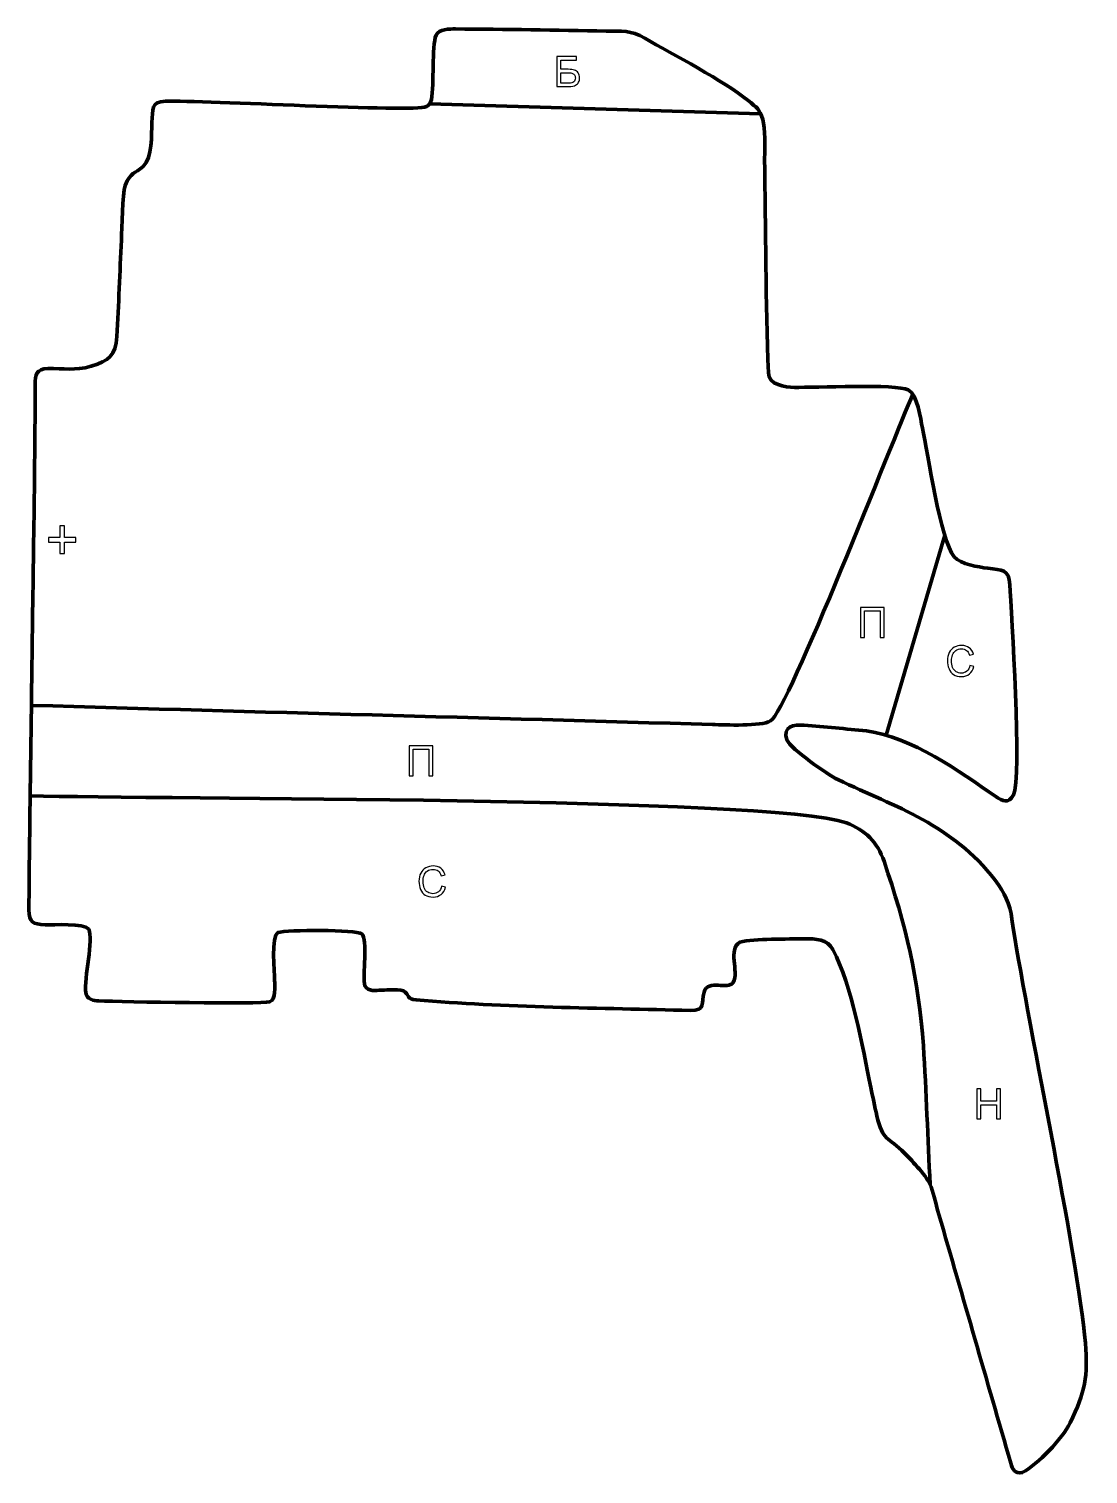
# Model space of a CAD drawing. Header units: millimetres. Extents: x 958 to 1599, y -111 to 763.
import ezdxf

# ---------------------------------------------------------------- set-up
doc = ezdxf.new("R2010")
doc.units = ezdxf.units.MM
doc.header["$MEASUREMENT"] = 0
doc.layers.add('layer 2', color=7, linetype='Continuous')
doc.layers.add('layer 3', color=7, linetype='Continuous')

msp = doc.modelspace()

# ---------------------------------------------------------------- linework, layer by layer
at = {"layer": 'layer 2', "color": 142}
for points, knots in [([(1277.6295, 745.9313), (1277.6295, 745.9313), (1289.4405, 745.9313), (1289.4405, 745.9313), (1289.4405, 745.9313), (1289.4405, 745.9313), (1289.4405, 743.7977), (1289.4405, 743.7977), (1289.4405, 743.7977), (1289.4405, 743.7977), (1280.0425, 743.7977), (1280.0425, 743.7977), (1280.0425, 743.7977), (1280.0425, 743.7977), (1280.0425, 738.1843), (1280.0425, 738.1843), (1280.0425, 738.1843), (1280.0425, 738.1843), (1284.3859, 738.1843), (1284.3859, 738.1843), (1284.3859, 738.1843), (1285.9903, 738.1843), (1287.2646, 738.0319), (1288.2128, 737.7229), (1288.2128, 737.7229), (1289.1611, 737.4181), (1289.9189, 736.8423), (1290.4904, 735.9914), (1290.4904, 735.9914), (1291.0619, 735.1448), (1291.3455, 734.1584), (1291.3455, 733.0323), (1291.3455, 733.0323), (1291.3455, 732.1137), (1291.1423, 731.2543), (1290.7317, 730.4585), (1290.7317, 730.4585), (1290.321, 729.6584), (1289.7114, 729.0064), (1288.8986, 728.5027), (1288.8986, 728.5027), (1288.0901, 727.9989), (1286.7058, 727.7449), (1284.7542, 727.7449), (1284.7542, 727.7449), (1284.7542, 727.7449), (1277.6295, 727.7449), (1277.6295, 727.7449), (1277.6295, 727.7449), (1277.6295, 727.7449), (1277.6295, 745.9313), (1277.6295, 745.9313)], [0, 0, 0, 0, 0.07142857, 0.07142857, 0.07142857, 0.07142857, 0.14285714, 0.14285714, 0.14285714, 0.14285714, 0.21428571, 0.21428571, 0.21428571, 0.21428571, 0.28571429, 0.28571429, 0.28571429, 0.28571429, 0.35714286, 0.35714286, 0.35714286, 0.35714286, 0.42857143, 0.42857143, 0.42857143, 0.42857143, 0.5, 0.5, 0.5, 0.5, 0.57142857, 0.57142857, 0.57142857, 0.57142857, 0.64285714, 0.64285714, 0.64285714, 0.64285714, 0.71428571, 0.71428571, 0.71428571, 0.71428571, 0.78571429, 0.78571429, 0.78571429, 0.78571429, 0.85714286, 0.85714286, 0.85714286, 0.85714286, 1, 1, 1, 1]), ([(1280.0425, 729.8023), (1280.0425, 729.8023), (1284.8558, 729.8023), (1284.8558, 729.8023), (1284.8558, 729.8023), (1286.1554, 729.8023), (1287.1291, 730.0648), (1287.781, 730.5939), (1287.781, 730.5939), (1288.4287, 731.1231), (1288.7547, 731.9147), (1288.7547, 732.9688), (1288.7547, 732.9688), (1288.7547, 733.7224), (1288.5684, 734.3489), (1288.1959, 734.8527), (1288.1959, 734.8527), (1287.8234, 735.3564), (1287.3069, 735.6909), (1286.6465, 735.856), (1286.6465, 735.856), (1285.9819, 736.0211), (1284.8516, 736.1015), (1283.2556, 736.1015), (1283.2556, 736.1015), (1283.2556, 736.1015), (1280.0425, 736.1015), (1280.0425, 736.1015), (1280.0425, 736.1015), (1280.0425, 736.1015), (1280.0425, 729.8023), (1280.0425, 729.8023)], [0, 0, 0, 0, 0.11111111, 0.11111111, 0.11111111, 0.11111111, 0.22222222, 0.22222222, 0.22222222, 0.22222222, 0.33333333, 0.33333333, 0.33333333, 0.33333333, 0.44444444, 0.44444444, 0.44444444, 0.44444444, 0.55555556, 0.55555556, 0.55555556, 0.55555556, 0.66666667, 0.66666667, 0.66666667, 0.66666667, 0.77777778, 0.77777778, 0.77777778, 0.77777778, 1, 1, 1, 1]), ([(976.9015, 445.391), (976.9015, 445.391), (976.9015, 452.3055), (976.9015, 452.3055), (976.9015, 452.3055), (976.9015, 452.3055), (970.0224, 452.3055), (970.0224, 452.3055), (970.0224, 452.3055), (970.0224, 452.3055), (970.0224, 455.1983), (970.0224, 455.1983), (970.0224, 455.1983), (970.0224, 455.1983), (976.9015, 455.1983), (976.9015, 455.1983), (976.9015, 455.1983), (976.9015, 455.1983), (976.9015, 462.0774), (976.9015, 462.0774), (976.9015, 462.0774), (976.9015, 462.0774), (979.8296, 462.0774), (979.8296, 462.0774), (979.8296, 462.0774), (979.8296, 462.0774), (979.8296, 455.1983), (979.8296, 455.1983), (979.8296, 455.1983), (979.8296, 455.1983), (986.7088, 455.1983), (986.7088, 455.1983), (986.7088, 455.1983), (986.7088, 455.1983), (986.7088, 452.3055), (986.7088, 452.3055), (986.7088, 452.3055), (986.7088, 452.3055), (979.8296, 452.3055), (979.8296, 452.3055), (979.8296, 452.3055), (979.8296, 452.3055), (979.8296, 445.391), (979.8296, 445.391), (979.8296, 445.391), (979.8296, 445.391), (976.9015, 445.391), (976.9015, 445.391)], [0, 0, 0, 0, 0.07692308, 0.07692308, 0.07692308, 0.07692308, 0.15384615, 0.15384615, 0.15384615, 0.15384615, 0.23076923, 0.23076923, 0.23076923, 0.23076923, 0.30769231, 0.30769231, 0.30769231, 0.30769231, 0.38461538, 0.38461538, 0.38461538, 0.38461538, 0.46153846, 0.46153846, 0.46153846, 0.46153846, 0.53846154, 0.53846154, 0.53846154, 0.53846154, 0.61538462, 0.61538462, 0.61538462, 0.61538462, 0.69230769, 0.69230769, 0.69230769, 0.69230769, 0.76923077, 0.76923077, 0.76923077, 0.76923077, 0.84615385, 0.84615385, 0.84615385, 0.84615385, 1, 1, 1, 1]), ([(1461.2357, 412.8207), (1461.2357, 412.8207), (1475.5105, 412.8207), (1475.5105, 412.8207), (1475.5105, 412.8207), (1475.5105, 412.8207), (1475.5105, 394.6343), (1475.5105, 394.6343), (1475.5105, 394.6343), (1475.5105, 394.6343), (1473.0975, 394.6343), (1473.0975, 394.6343), (1473.0975, 394.6343), (1473.0975, 394.6343), (1473.0975, 410.6871), (1473.0975, 410.6871), (1473.0975, 410.6871), (1473.0975, 410.6871), (1463.6487, 410.6871), (1463.6487, 410.6871), (1463.6487, 410.6871), (1463.6487, 410.6871), (1463.6487, 394.6343), (1463.6487, 394.6343), (1463.6487, 394.6343), (1463.6487, 394.6343), (1461.2357, 394.6343), (1461.2357, 394.6343), (1461.2357, 394.6343), (1461.2357, 394.6343), (1461.2357, 412.8207), (1461.2357, 412.8207)], [0, 0, 0, 0, 0.11111111, 0.11111111, 0.11111111, 0.11111111, 0.22222222, 0.22222222, 0.22222222, 0.22222222, 0.33333333, 0.33333333, 0.33333333, 0.33333333, 0.44444444, 0.44444444, 0.44444444, 0.44444444, 0.55555556, 0.55555556, 0.55555556, 0.55555556, 0.66666667, 0.66666667, 0.66666667, 0.66666667, 0.77777778, 0.77777778, 0.77777778, 0.77777778, 1, 1, 1, 1]), ([(1527.4322, 377.7307), (1527.4322, 377.7307), (1529.8452, 377.1211), (1529.8452, 377.1211), (1529.8452, 377.1211), (1529.3414, 375.1442), (1528.4355, 373.6413), (1527.1274, 372.6042), (1527.1274, 372.6042), (1525.8193, 371.567), (1524.2191, 371.0463), (1522.3268, 371.0463), (1522.3268, 371.0463), (1520.371, 371.0463), (1518.7793, 371.4442), (1517.5516, 372.2443), (1517.5516, 372.2443), (1516.3239, 373.0402), (1515.3926, 374.1959), (1514.7534, 375.7072), (1514.7534, 375.7072), (1514.1141, 377.2227), (1513.7924, 378.8441), (1513.7924, 380.5798), (1513.7924, 380.5798), (1513.7924, 382.4721), (1514.1522, 384.1231), (1514.8761, 385.5328), (1514.8761, 385.5328), (1515.6, 386.9425), (1516.6287, 388.0135), (1517.9622, 388.7459), (1517.9622, 388.7459), (1519.2957, 389.4782), (1520.7647, 389.8423), (1522.3649, 389.8423), (1522.3649, 389.8423), (1524.1852, 389.8423), (1525.7135, 389.3809), (1526.9496, 388.4538), (1526.9496, 388.4538), (1528.19, 387.5267), (1529.0536, 386.227), (1529.5404, 384.5506), (1529.5404, 384.5506), (1529.5404, 384.5506), (1527.1782, 383.9918), (1527.1782, 383.9918), (1527.1782, 383.9918), (1526.7591, 385.3126), (1526.1453, 386.2778), (1525.3452, 386.879), (1525.3452, 386.879), (1524.5451, 387.4843), (1523.5375, 387.7849), (1522.3226, 387.7849), (1522.3226, 387.7849), (1520.9298, 387.7849), (1519.7614, 387.4505), (1518.8258, 386.7816), (1518.8258, 386.7816), (1517.8903, 386.1127), (1517.2299, 385.211), (1516.8531, 384.085), (1516.8531, 384.085), (1516.4721, 382.9547), (1516.2816, 381.7905), (1516.2816, 380.5925), (1516.2816, 380.5925), (1516.2816, 379.0473), (1516.506, 377.6969), (1516.9547, 376.5454), (1516.9547, 376.5454), (1517.4034, 375.3897), (1518.1019, 374.5303), (1519.0502, 373.9588), (1519.0502, 373.9588), (1519.9985, 373.3873), (1521.0229, 373.1037), (1522.1278, 373.1037), (1522.1278, 373.1037), (1523.474, 373.1037), (1524.6086, 373.4932), (1525.5399, 374.2679), (1525.5399, 374.2679), (1526.4712, 375.0468), (1527.102, 376.1983), (1527.4322, 377.7307)], [0, 0, 0, 0, 0.04347826, 0.04347826, 0.04347826, 0.04347826, 0.08695652, 0.08695652, 0.08695652, 0.08695652, 0.13043478, 0.13043478, 0.13043478, 0.13043478, 0.17391304, 0.17391304, 0.17391304, 0.17391304, 0.2173913, 0.2173913, 0.2173913, 0.2173913, 0.26086957, 0.26086957, 0.26086957, 0.26086957, 0.30434783, 0.30434783, 0.30434783, 0.30434783, 0.34782609, 0.34782609, 0.34782609, 0.34782609, 0.39130435, 0.39130435, 0.39130435, 0.39130435, 0.43478261, 0.43478261, 0.43478261, 0.43478261, 0.47826087, 0.47826087, 0.47826087, 0.47826087, 0.52173913, 0.52173913, 0.52173913, 0.52173913, 0.56521739, 0.56521739, 0.56521739, 0.56521739, 0.60869565, 0.60869565, 0.60869565, 0.60869565, 0.65217391, 0.65217391, 0.65217391, 0.65217391, 0.69565217, 0.69565217, 0.69565217, 0.69565217, 0.73913043, 0.73913043, 0.73913043, 0.73913043, 0.7826087, 0.7826087, 0.7826087, 0.7826087, 0.82608696, 0.82608696, 0.82608696, 0.82608696, 0.86956522, 0.86956522, 0.86956522, 0.86956522, 0.91304348, 0.91304348, 0.91304348, 0.91304348, 1, 1, 1, 1]), ([(1188.1859, 329.2123), (1188.1859, 329.2123), (1202.4607, 329.2123), (1202.4607, 329.2123), (1202.4607, 329.2123), (1202.4607, 329.2123), (1202.4607, 311.0259), (1202.4607, 311.0259), (1202.4607, 311.0259), (1202.4607, 311.0259), (1200.0477, 311.0259), (1200.0477, 311.0259), (1200.0477, 311.0259), (1200.0477, 311.0259), (1200.0477, 327.0787), (1200.0477, 327.0787), (1200.0477, 327.0787), (1200.0477, 327.0787), (1190.5989, 327.0787), (1190.5989, 327.0787), (1190.5989, 327.0787), (1190.5989, 327.0787), (1190.5989, 311.0259), (1190.5989, 311.0259), (1190.5989, 311.0259), (1190.5989, 311.0259), (1188.1859, 311.0259), (1188.1859, 311.0259), (1188.1859, 311.0259), (1188.1859, 311.0259), (1188.1859, 329.2123), (1188.1859, 329.2123)], [0, 0, 0, 0, 0.11111111, 0.11111111, 0.11111111, 0.11111111, 0.22222222, 0.22222222, 0.22222222, 0.22222222, 0.33333333, 0.33333333, 0.33333333, 0.33333333, 0.44444444, 0.44444444, 0.44444444, 0.44444444, 0.55555556, 0.55555556, 0.55555556, 0.55555556, 0.66666667, 0.66666667, 0.66666667, 0.66666667, 0.77777778, 0.77777778, 0.77777778, 0.77777778, 1, 1, 1, 1]), ([(1207.8153, 244.3807), (1207.8153, 244.3807), (1210.2283, 243.7711), (1210.2283, 243.7711), (1210.2283, 243.7711), (1209.7245, 241.7942), (1208.8186, 240.2913), (1207.5105, 239.2542), (1207.5105, 239.2542), (1206.2024, 238.217), (1204.6022, 237.6963), (1202.7099, 237.6963), (1202.7099, 237.6963), (1200.7541, 237.6963), (1199.1624, 238.0942), (1197.9347, 238.8943), (1197.9347, 238.8943), (1196.707, 239.6902), (1195.7757, 240.8459), (1195.1365, 242.3572), (1195.1365, 242.3572), (1194.4972, 243.8727), (1194.1755, 245.4941), (1194.1755, 247.2298), (1194.1755, 247.2298), (1194.1755, 249.1221), (1194.5353, 250.7731), (1195.2592, 252.1828), (1195.2592, 252.1828), (1195.9831, 253.5925), (1197.0118, 254.6635), (1198.3453, 255.3959), (1198.3453, 255.3959), (1199.6788, 256.1282), (1201.1478, 256.4923), (1202.748, 256.4923), (1202.748, 256.4923), (1204.5683, 256.4923), (1206.0966, 256.0309), (1207.3327, 255.1038), (1207.3327, 255.1038), (1208.5731, 254.1767), (1209.4367, 252.877), (1209.9235, 251.2006), (1209.9235, 251.2006), (1209.9235, 251.2006), (1207.5613, 250.6418), (1207.5613, 250.6418), (1207.5613, 250.6418), (1207.1422, 251.9626), (1206.5284, 252.9278), (1205.7283, 253.529), (1205.7283, 253.529), (1204.9282, 254.1343), (1203.9206, 254.4349), (1202.7057, 254.4349), (1202.7057, 254.4349), (1201.3129, 254.4349), (1200.1445, 254.1005), (1199.2089, 253.4316), (1199.2089, 253.4316), (1198.2734, 252.7627), (1197.613, 251.861), (1197.2362, 250.735), (1197.2362, 250.735), (1196.8552, 249.6047), (1196.6647, 248.4405), (1196.6647, 247.2425), (1196.6647, 247.2425), (1196.6647, 245.6973), (1196.8891, 244.3469), (1197.3378, 243.1954), (1197.3378, 243.1954), (1197.7865, 242.0397), (1198.485, 241.1803), (1199.4333, 240.6088), (1199.4333, 240.6088), (1200.3816, 240.0373), (1201.406, 239.7537), (1202.5109, 239.7537), (1202.5109, 239.7537), (1203.8571, 239.7537), (1204.9917, 240.1432), (1205.923, 240.9179), (1205.923, 240.9179), (1206.8543, 241.6968), (1207.4851, 242.8483), (1207.8153, 244.3807)], [0, 0, 0, 0, 0.04347826, 0.04347826, 0.04347826, 0.04347826, 0.08695652, 0.08695652, 0.08695652, 0.08695652, 0.13043478, 0.13043478, 0.13043478, 0.13043478, 0.17391304, 0.17391304, 0.17391304, 0.17391304, 0.2173913, 0.2173913, 0.2173913, 0.2173913, 0.26086957, 0.26086957, 0.26086957, 0.26086957, 0.30434783, 0.30434783, 0.30434783, 0.30434783, 0.34782609, 0.34782609, 0.34782609, 0.34782609, 0.39130435, 0.39130435, 0.39130435, 0.39130435, 0.43478261, 0.43478261, 0.43478261, 0.43478261, 0.47826087, 0.47826087, 0.47826087, 0.47826087, 0.52173913, 0.52173913, 0.52173913, 0.52173913, 0.56521739, 0.56521739, 0.56521739, 0.56521739, 0.60869565, 0.60869565, 0.60869565, 0.60869565, 0.65217391, 0.65217391, 0.65217391, 0.65217391, 0.69565217, 0.69565217, 0.69565217, 0.69565217, 0.73913043, 0.73913043, 0.73913043, 0.73913043, 0.7826087, 0.7826087, 0.7826087, 0.7826087, 0.82608696, 0.82608696, 0.82608696, 0.82608696, 0.86956522, 0.86956522, 0.86956522, 0.86956522, 0.91304348, 0.91304348, 0.91304348, 0.91304348, 1, 1, 1, 1]), ([(1531.6402, 103.5926), (1531.6402, 103.5926), (1531.6402, 121.779), (1531.6402, 121.779), (1531.6402, 121.779), (1531.6402, 121.779), (1534.0532, 121.779), (1534.0532, 121.779), (1534.0532, 121.779), (1534.0532, 121.779), (1534.0532, 114.286), (1534.0532, 114.286), (1534.0532, 114.286), (1534.0532, 114.286), (1543.4512, 114.286), (1543.4512, 114.286), (1543.4512, 114.286), (1543.4512, 114.286), (1543.4512, 121.779), (1543.4512, 121.779), (1543.4512, 121.779), (1543.4512, 121.779), (1545.8642, 121.779), (1545.8642, 121.779), (1545.8642, 121.779), (1545.8642, 121.779), (1545.8642, 103.5926), (1545.8642, 103.5926), (1545.8642, 103.5926), (1545.8642, 103.5926), (1543.4512, 103.5926), (1543.4512, 103.5926), (1543.4512, 103.5926), (1543.4512, 103.5926), (1543.4512, 112.1524), (1543.4512, 112.1524), (1543.4512, 112.1524), (1543.4512, 112.1524), (1534.0532, 112.1524), (1534.0532, 112.1524), (1534.0532, 112.1524), (1534.0532, 112.1524), (1534.0532, 103.5926), (1534.0532, 103.5926), (1534.0532, 103.5926), (1534.0532, 103.5926), (1531.6402, 103.5926), (1531.6402, 103.5926)], [0, 0, 0, 0, 0.07692308, 0.07692308, 0.07692308, 0.07692308, 0.15384615, 0.15384615, 0.15384615, 0.15384615, 0.23076923, 0.23076923, 0.23076923, 0.23076923, 0.30769231, 0.30769231, 0.30769231, 0.30769231, 0.38461538, 0.38461538, 0.38461538, 0.38461538, 0.46153846, 0.46153846, 0.46153846, 0.46153846, 0.53846154, 0.53846154, 0.53846154, 0.53846154, 0.61538462, 0.61538462, 0.61538462, 0.61538462, 0.69230769, 0.69230769, 0.69230769, 0.69230769, 0.76923077, 0.76923077, 0.76923077, 0.76923077, 0.84615385, 0.84615385, 0.84615385, 0.84615385, 1, 1, 1, 1])]:
    msp.add_open_spline(points, degree=3, knots=knots, dxfattribs=at)
at = {"layer": 'layer 2', "color": 142, "lineweight": 158}
for points in [[(1200.6882, 717.3568), (1200.6882, 717.3568), (1400.8287, 711.1665), (1400.8287, 711.1665)], [(1512.1619, 456.4423), (1512.1619, 456.4423), (1476.669, 335.6047), (1476.669, 335.6047)]]:
    msp.add_open_spline(points, degree=3, dxfattribs=at)
for points, knots in [([(959.7683, 353.6177), (1097.0957, 349.5867), (1234.4342, 346.0405), (1371.7561, 342.0234), (1371.7561, 342.0234), (1379.448, 341.7984), (1400.9939, 340.8103), (1406.8632, 344.2306), (1406.8632, 344.2306), (1417.0445, 350.1637), (1481.4442, 515.3268), (1492.7715, 541.6891)], [0, 0, 0, 0, 0.25, 0.25, 0.25, 0.25, 0.5, 0.5, 0.5, 0.5, 1, 1, 1, 1]), ([(959.0137, 298.9738), (1035.2254, 296.7742), (1406.6895, 298.3706), (1452.6999, 282.5898), (1452.6999, 282.5898), (1463.9809, 278.3721), (1471.5291, 270.8014), (1475.4462, 259.3705), (1475.4462, 259.3705), (1488.5715, 221.0691), (1496.4263, 188.1217), (1499.2426, 147.7818), (1499.2426, 147.7818), (1501.1841, 119.9713), (1501.749, 91.7707), (1503.3463, 63.8566)], [0, 0, 0, 0, 0.2, 0.2, 0.2, 0.2, 0.4, 0.4, 0.4, 0.4, 0.6, 0.6, 0.6, 0.6, 1, 1, 1, 1])]:
    msp.add_open_spline(points, degree=3, knots=knots, dxfattribs=at)
at = {"layer": 'layer 3', "color": 242, "lineweight": 158}
msp.add_open_spline([(1403.2493, 684.5588), (1403.2091, 690.4104), (1403.7933, 702.7176), (1402.114, 707.7692), (1402.114, 707.7692), (1399.8901, 714.459), (1398.6188, 714.8706), (1393.177, 719.3354), (1393.177, 719.3354), (1378.9539, 731.0047), (1347.5503, 747.2212), (1330.8045, 756.9587), (1330.8045, 756.9587), (1322.0456, 762.0519), (1317.047, 761.0874), (1307.4658, 761.2687), (1307.4658, 761.2687), (1277.1309, 761.8366), (1246.5808, 762.3728), (1216.2486, 762.5756), (1216.2486, 762.5756), (1212.6588, 762.5996), (1206.2108, 762.5719), (1204.4749, 758.7973), (1204.4749, 758.7973), (1201.8461, 752.0249), (1203.3858, 729.1286), (1201.6634, 719.8416), (1201.6634, 719.8416), (1201.2625, 717.6797), (1200.1841, 716.3831), (1198.6564, 715.6422), (1198.6564, 715.6422), (1191.2196, 712.0361), (1063.3493, 719.6024), (1040.9315, 718.838), (1040.9315, 718.838), (1031.8555, 718.5285), (1033.221, 713.9573), (1032.654, 706.0759), (1032.654, 706.0759), (1032.3103, 698.6259), (1033.0726, 684.848), (1027.3713, 679.4358), (1027.3713, 679.4358), (1022.3855, 674.7029), (1019.7304, 676.417), (1016.4707, 667.9153), (1016.4707, 667.9153), (1014.6351, 662.3482), (1014.5159, 642.3223), (1014.1576, 634.8866), (1014.1576, 634.8866), (1013.2401, 615.4568), (1012.5838, 596.0289), (1011.4865, 576.6058), (1011.4865, 576.6058), (1010.6658, 565.1491), (1006.7612, 562.0269), (995.9777, 558.6439), (995.9777, 558.6439), (985.6701, 555.7884), (979.6094, 557.4274), (969.6158, 557.2166), (969.6158, 557.2166), (962.9338, 557.0758), (962.0694, 553.599), (962.0511, 547.4619), (962.0511, 547.4619), (961.8833, 491.1678), (960.7777, 434.8723), (960.0905, 378.5803), (960.0905, 378.5803), (959.487, 329.0458), (958.6283, 279.423), (958.2438, 229.8983), (958.2438, 229.8983), (958.2966, 222.545), (960.5896, 221.3142), (968.0054, 220.9397), (968.0054, 220.9397), (972.9686, 220.7585), (991.7797, 222.1804), (994.4105, 218.2666), (994.4105, 218.2666), (997.5503, 212.3106), (991.4332, 188.6371), (992.6866, 179.8415), (992.6866, 179.8415), (993.2547, 175.8548), (997.3293, 174.9996), (1000.6365, 174.8927), (1000.6365, 174.8927), (1014.0063, 174.4605), (1099.1099, 172.7918), (1103.8009, 174.3114), (1103.8009, 174.3114), (1107.8375, 175.6189), (1106.9164, 184.0312), (1106.8844, 187.3233), (1106.8844, 187.3233), (1106.6703, 191.9899), (1104.6631, 214.3477), (1108.8994, 216.2254), (1108.8994, 216.2254), (1114.0324, 218.0537), (1156.28, 218.0104), (1159.5605, 215.4527), (1159.5605, 215.4527), (1163.5362, 212.353), (1159.8155, 189.8158), (1161.4201, 184.0625), (1161.4201, 184.0625), (1163.6992, 180.2906), (1167.7038, 181.242), (1171.6393, 181.4243), (1171.6393, 181.4243), (1174.6544, 181.564), (1183.8249, 182.3402), (1185.8818, 180.2645), (1185.8818, 180.2645), (1188.4222, 177.7008), (1186.9873, 176.0841), (1192.4051, 175.5948), (1192.4051, 175.5948), (1245.0319, 170.8413), (1304.93, 170.7225), (1358.0952, 169.1352), (1358.0952, 169.1352), (1368.1123, 169.1474), (1364.4857, 173.2951), (1366.592, 180.2372), (1366.592, 180.2372), (1369.0281, 188.2666), (1381.2098, 181.3865), (1384.188, 186.0198), (1384.188, 186.0198), (1387.9594, 193.1542), (1380.7979, 205.8505), (1388.1412, 210.3835), (1388.1412, 210.3835), (1397.4948, 212.7674), (1417.0523, 212.1936), (1427.5145, 212.4704), (1427.5145, 212.4704), (1433.765, 212.6357), (1441.271, 212.2006), (1444.5587, 205.9068), (1444.5587, 205.9068), (1455.95, 184.0998), (1462.4966, 147.1085), (1467.4591, 122.5614), (1467.4591, 122.5614), (1468.6137, 116.8504), (1469.802, 111.1597), (1471.1016, 105.4795), (1471.1016, 105.4795), (1474.79, 90.0089), (1477.5901, 93.1517), (1488.0384, 82.6283), (1488.0384, 82.6283), (1492.6937, 77.9396), (1501.8212, 68.6047), (1503.8927, 62.5059), (1503.8927, 62.5059), (1505.6141, 57.438), (1507.0736, 51.1481), (1508.6089, 45.837), (1508.6089, 45.837), (1523.0945, -4.2854), (1537.6415, -54.3913), (1552.1008, -104.521), (1552.1008, -104.521), (1553.1739, -108.2413), (1554.4584, -111.1669), (1559.0615, -110.2939), (1559.0615, -110.2939), (1568.652, -105.0931), (1582.999, -89.915), (1588.0271, -80.1836), (1588.0271, -80.1836), (1597.0398, -61.6993), (1598.8748, -51.8128), (1597.2049, -31.9601), (1597.2049, -31.9601), (1592.763, 20.8466), (1560.6753, 169.9225), (1552.8434, 224.3178), (1552.8434, 224.3178), (1551.437, 234.0861), (1548.4614, 239.8505), (1542.71, 247.9441), (1542.71, 247.9441), (1516.2654, 281.6921), (1483.3999, 291.8144), (1447.4952, 308.6918), (1447.4952, 308.6918), (1441.1486, 311.9345), (1419.2864, 326.9506), (1416.7136, 332.7929), (1416.7136, 332.7929), (1413.8718, 340.7099), (1420.924, 342.1113), (1427.0898, 341.6441), (1427.0898, 341.6441), (1439.5901, 340.6969), (1452.396, 339.3566), (1464.9018, 338.143), (1464.9018, 338.143), (1491.998, 334.587), (1521.0413, 313.6562), (1543.0208, 298.5149), (1543.0208, 298.5149), (1547.1596, 295.6638), (1550.6221, 293.784), (1553.8213, 299.4547), (1553.8213, 299.4547), (1558.9502, 308.5458), (1552.3832, 410.8332), (1551.5153, 426.4571), (1551.5153, 426.4571), (1550.9702, 436.2693), (1546.9612, 435.3231), (1538.3279, 436.49), (1538.3279, 436.49), (1532.3797, 437.3134), (1521.9373, 438.7946), (1517.8571, 443.4536), (1517.8571, 443.4536), (1509.5627, 453.2755), (1501.8287, 506.1844), (1498.6909, 521.1959), (1498.6909, 521.1959), (1497.4957, 527.0252), (1495.6088, 541.3881), (1490.0756, 544.3465), (1490.0756, 544.3465), (1483.158, 548.0451), (1433.0495, 545.7214), (1421.2626, 545.8541), (1421.2626, 545.8541), (1415.5853, 545.9181), (1405.7216, 547.3593), (1405.471, 554.6349), (1405.471, 554.6349), (1403.9834, 597.8151), (1403.7241, 641.3511), (1403.2493, 684.5588)], degree=3, knots=[0, 0, 0, 0, 0.01587302, 0.01587302, 0.01587302, 0.01587302, 0.03174603, 0.03174603, 0.03174603, 0.03174603, 0.04761905, 0.04761905, 0.04761905, 0.04761905, 0.06349206, 0.06349206, 0.06349206, 0.06349206, 0.07936508, 0.07936508, 0.07936508, 0.07936508, 0.0952381, 0.0952381, 0.0952381, 0.0952381, 0.11111111, 0.11111111, 0.11111111, 0.11111111, 0.12698413, 0.12698413, 0.12698413, 0.12698413, 0.14285714, 0.14285714, 0.14285714, 0.14285714, 0.15873016, 0.15873016, 0.15873016, 0.15873016, 0.17460317, 0.17460317, 0.17460317, 0.17460317, 0.19047619, 0.19047619, 0.19047619, 0.19047619, 0.20634921, 0.20634921, 0.20634921, 0.20634921, 0.22222222, 0.22222222, 0.22222222, 0.22222222, 0.23809524, 0.23809524, 0.23809524, 0.23809524, 0.25396825, 0.25396825, 0.25396825, 0.25396825, 0.26984127, 0.26984127, 0.26984127, 0.26984127, 0.28571429, 0.28571429, 0.28571429, 0.28571429, 0.3015873, 0.3015873, 0.3015873, 0.3015873, 0.31746032, 0.31746032, 0.31746032, 0.31746032, 0.33333333, 0.33333333, 0.33333333, 0.33333333, 0.34920635, 0.34920635, 0.34920635, 0.34920635, 0.36507937, 0.36507937, 0.36507937, 0.36507937, 0.38095238, 0.38095238, 0.38095238, 0.38095238, 0.3968254, 0.3968254, 0.3968254, 0.3968254, 0.41269841, 0.41269841, 0.41269841, 0.41269841, 0.42857143, 0.42857143, 0.42857143, 0.42857143, 0.44444444, 0.44444444, 0.44444444, 0.44444444, 0.46031746, 0.46031746, 0.46031746, 0.46031746, 0.47619048, 0.47619048, 0.47619048, 0.47619048, 0.49206349, 0.49206349, 0.49206349, 0.49206349, 0.50793651, 0.50793651, 0.50793651, 0.50793651, 0.52380952, 0.52380952, 0.52380952, 0.52380952, 0.53968254, 0.53968254, 0.53968254, 0.53968254, 0.55555556, 0.55555556, 0.55555556, 0.55555556, 0.57142857, 0.57142857, 0.57142857, 0.57142857, 0.58730159, 0.58730159, 0.58730159, 0.58730159, 0.6031746, 0.6031746, 0.6031746, 0.6031746, 0.61904762, 0.61904762, 0.61904762, 0.61904762, 0.63492063, 0.63492063, 0.63492063, 0.63492063, 0.65079365, 0.65079365, 0.65079365, 0.65079365, 0.66666667, 0.66666667, 0.66666667, 0.66666667, 0.68253968, 0.68253968, 0.68253968, 0.68253968, 0.6984127, 0.6984127, 0.6984127, 0.6984127, 0.71428571, 0.71428571, 0.71428571, 0.71428571, 0.73015873, 0.73015873, 0.73015873, 0.73015873, 0.74603175, 0.74603175, 0.74603175, 0.74603175, 0.76190476, 0.76190476, 0.76190476, 0.76190476, 0.77777778, 0.77777778, 0.77777778, 0.77777778, 0.79365079, 0.79365079, 0.79365079, 0.79365079, 0.80952381, 0.80952381, 0.80952381, 0.80952381, 0.82539683, 0.82539683, 0.82539683, 0.82539683, 0.84126984, 0.84126984, 0.84126984, 0.84126984, 0.85714286, 0.85714286, 0.85714286, 0.85714286, 0.87301587, 0.87301587, 0.87301587, 0.87301587, 0.88888889, 0.88888889, 0.88888889, 0.88888889, 0.9047619, 0.9047619, 0.9047619, 0.9047619, 0.92063492, 0.92063492, 0.92063492, 0.92063492, 0.93650794, 0.93650794, 0.93650794, 0.93650794, 0.95238095, 0.95238095, 0.95238095, 0.95238095, 0.96825397, 0.96825397, 0.96825397, 0.96825397, 1, 1, 1, 1], dxfattribs=at)

doc.saveas('drawing.dxf')
